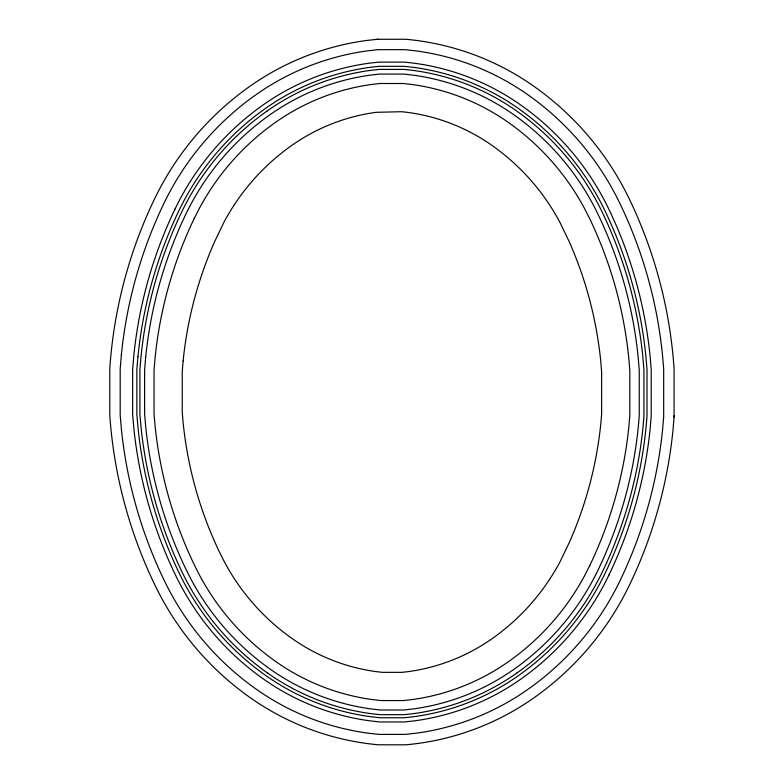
<?xml version="1.0" encoding="UTF-8"?>
<svg xmlns="http://www.w3.org/2000/svg" width="784" height="784" viewBox="0 0 784 784"><rect width="100%" height="100%" fill="white"/><g stroke="black" fill="none" stroke-linecap="round" stroke-linejoin="round"><path stroke-width="1.18" d="M674.211 415.52L672.986 430.151A463.961 463.961 0 0 1 629.542 584.903A293.637 293.637 0 0 1 534.129 697.701A263.297 263.297 0 0 1 405.945 744.8L378.447 744.8A263.297 263.297 0 0 1 250.263 697.701A293.637 293.637 0 0 1 154.85 584.903A464.236 464.236 0 0 1 109.789 415.52L109.789 368.48A463.961 463.961 0 0 1 154.458 199.097A293.637 293.637 0 0 1 249.871 86.299A263.297 263.297 0 0 1 366.618 40.484L378.055 39.2M194.295 218.354L199.116 208.818A249.371 249.371 0 0 1 275.36 122.461A219.069 219.069 0 0 1 372.508 84.339L379.897 83.506L403.329 83.506L411.355 84.407A219.069 219.069 0 0 1 508.493 122.529A249.371 249.371 0 0 1 584.737 208.897L589.568 218.422A419.538 419.538 0 0 1 628.807 358.317L629.826 370.401L629.826 415.393L628.964 425.761A419.538 419.538 0 0 1 589.715 565.646M589.705 565.646L584.884 575.182A249.371 249.371 0 0 1 508.64 661.539A219.069 219.069 0 0 1 411.492 699.661L403.476 700.563L380.926 700.563L372.9 699.661A219.069 219.069 0 0 1 275.762 661.539A249.371 249.371 0 0 1 199.518 575.182L194.667 565.597A419.881 419.881 0 0 1 155.065 425.663L154.027 413.619L154.027 370.332L155.036 358.239A419.538 419.538 0 0 1 194.285 218.354M377.427 39.269L405.798 39.269A263.297 263.297 0 0 1 533.992 86.367A293.637 293.637 0 0 1 629.395 199.165A463.961 463.961 0 0 1 674.064 368.549L674.064 417.245M175.038 209.044A441.01 441.01 0 0 0 133.77 356.112L132.643 369.44L132.643 414.54L133.79 427.839A441.314 441.314 0 0 0 175.42 574.927A270.852 270.852 0 0 0 263.434 679.022A240.443 240.443 0 0 0 370.058 720.859L379.73 721.946L404.671 721.946L414.344 720.859A240.443 240.443 0 0 0 520.958 679.022A270.833 270.833 0 0 0 608.962 574.956M175.038 209.044A270.833 270.833 0 0 1 263.042 104.978A240.443 240.443 0 0 1 369.656 63.141L378.701 62.132L404.524 62.132L414.197 63.21A240.443 240.443 0 0 1 520.811 105.056A270.833 270.833 0 0 1 608.815 209.122A441.01 441.01 0 0 1 650.093 356.191L651.21 369.509L651.21 416.284L650.24 427.888A441.01 441.01 0 0 1 608.962 574.956M267.226 110.916A263.571 263.571 0 0 0 181.594 212.219A433.709 433.709 0 0 0 141.012 356.838L139.915 369.744L139.915 414.226L141.032 427.104A434.022 434.022 0 0 0 181.966 571.761A263.61 263.61 0 0 0 267.618 673.084M267.236 110.926A233.171 233.171 0 0 1 370.626 70.354L379.113 69.404L404.113 69.404L413.227 70.423A233.171 233.171 0 0 1 516.627 110.995A263.571 263.571 0 0 1 602.269 212.288A433.709 433.709 0 0 1 642.851 356.916L643.938 369.813L643.938 415.981L642.998 427.162A433.709 433.709 0 0 1 602.416 571.791A263.571 263.571 0 0 1 516.774 673.084M516.764 673.074A233.171 233.171 0 0 1 413.374 713.646L404.26 714.665L380.132 714.665L371.018 713.646A233.171 233.171 0 0 1 267.628 673.074M121.363 354.878L120.187 368.911L120.187 415.079L121.393 429.103A453.809 453.809 0 0 0 164.209 580.366A283.279 283.279 0 0 0 256.25 689.205A252.899 252.899 0 0 0 368.392 733.216L379.035 734.402L405.367 734.402L416 733.216A252.899 252.899 0 0 0 528.142 689.205A283.259 283.259 0 0 0 620.183 580.376A453.524 453.524 0 0 0 662.637 429.122L663.676 416.804L663.676 368.98L662.49 354.946A453.524 453.524 0 0 0 620.036 203.693A283.259 283.259 0 0 0 527.995 94.864A252.899 252.899 0 0 0 415.853 50.862L405.22 49.666L378.006 49.666L368 50.784A252.899 252.899 0 0 0 255.858 94.795A283.259 283.259 0 0 0 163.817 203.624A453.524 453.524 0 0 0 121.363 354.878M137.945 356.534L136.847 369.607L136.847 414.354L137.974 427.417A437.109 437.109 0 0 0 179.203 573.094A266.668 266.668 0 0 0 265.854 675.592A236.239 236.239 0 0 0 370.616 716.694L379.966 717.742L404.436 717.742L413.785 716.694A236.239 236.239 0 0 0 518.538 675.583A266.638 266.638 0 0 0 605.179 573.124A436.796 436.796 0 0 0 646.055 427.466L647.006 416.108L647.006 369.685L645.908 356.602A436.796 436.796 0 0 0 605.032 210.945A266.638 266.638 0 0 0 518.4 108.476A236.239 236.239 0 0 0 413.638 67.375L404.289 66.326L378.937 66.326L370.215 67.306A236.239 236.239 0 0 0 265.462 108.417A266.638 266.638 0 0 0 178.821 210.876A436.796 436.796 0 0 0 137.945 356.534M145.667 357.308L144.609 369.94L144.609 414.021L145.697 426.623A429.318 429.318 0 0 0 186.19 569.713L191.208 579.611A258.789 258.789 0 0 0 270.333 669.242A228.477 228.477 0 0 0 371.645 709.001L380.397 709.981L403.995 709.981L412.747 709.001A228.477 228.477 0 0 0 514.059 669.242A258.896 258.896 0 0 0 598.182 569.743A428.995 428.995 0 0 0 638.323 426.692L639.244 415.785L639.244 370.009L638.186 357.377A428.995 428.995 0 0 0 598.045 214.326A258.896 258.896 0 0 0 513.922 114.827A228.477 228.477 0 0 0 412.609 75.068L403.858 74.088L379.368 74.088L371.253 74.999A228.477 228.477 0 0 0 269.941 114.758A258.896 258.896 0 0 0 185.818 214.257A428.995 428.995 0 0 0 145.677 357.308M183.113 361.052L182.241 371.518L182.241 412.404L183.133 422.801A391.588 391.588 0 0 0 220.049 553.288L224.41 561.893A221.137 221.137 0 0 0 292.02 638.48A190.855 190.855 0 0 0 376.653 671.702L382.494 672.349L401.898 672.349L407.739 671.692A190.855 190.855 0 0 0 492.372 638.48A221.137 221.137 0 0 0 559.982 561.893L569.409 542.283A391.51 391.51 0 0 0 600.887 422.948L601.622 414.207L601.622 371.587L600.74 361.12A391.51 391.51 0 0 0 569.272 241.786L559.835 222.176A221.137 221.137 0 0 0 492.234 145.589A190.855 190.855 0 0 0 407.592 112.377L401.751 111.72L376.261 112.308A190.855 190.855 0 0 0 291.628 145.52A221.137 221.137 0 0 0 224.018 222.107L214.591 241.717A391.51 391.51 0 0 0 183.113 361.052"/></g></svg>
